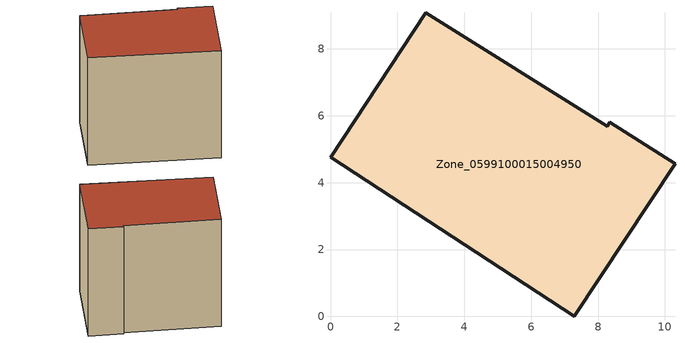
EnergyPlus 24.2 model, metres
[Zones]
Zone_0599100015004950
 floor ground (C_G): 7.28,0 0,4.76 2.85,9.09 8.28,5.69 8.35,5.81 10.3,4.57 z0.72
 wall outside (C_F): 7.28,0 10.3,4.57 8.35,5.81 8.28,5.69 2.85,9.09 0,4.76 7.28,0 z0.72:8.93
 roof outside (C_R): 0,4.76 7.28,0 10.3,4.57 8.35,5.81 8.28,5.69 2.85,9.09 z8.93
[BUILDING]
Pand.0599100015004950: North Axis=0; Terrain=City; Loads Convergence Tolerance Value=0.04; Temperature Convergence Tolerance Value=0.4; Solar Distribution=FullExterior; Maximum Number of Warmup Days=25; Minimum Number of Warmup Days=1
[Site:Location]
Rotterdam.The.Hague.AP_ZH_NLD Design_Conditions: Latitude=51.96; Longitude=4.45; Time Zone=1; Elevation=-4.5
[SITE:GROUNDTEMPERATURE:BUILDINGSURFACE]
18, 18, 18, 18, 18, 18, 18, 18, 18, 18, 18, 18
[MATERIAL] Thermal Absorptance=0.9; Solar Absorptance=0.7; Visible Absorptance=0.7
Name | Roughness | Thickness | Conductivity | Density | Specific Heat
G.TI.1975-1991 | MediumSmooth | 0.15 | 0.288461 | 540 | 1210
F.TI.1975-1991 | Rough | 0.3 | 0.230769 | 1920 | 840
R.TI.1975-1991 | MediumRough | 0.2 | 0.153846 | 1500 | 1000
[CONSTRUCTION]
C_G: G.TI.1975-1991
C_F: F.TI.1975-1991
C_R: R.TI.1975-1991
[ZONE]
Zone_0599100015004950: Type=1; Multiplier=1; Ceiling Height=Autocalculate; Volume=Autocalculate; Floor Area=autocalculate; Part of Total Floor Area=Yes
[ZONEINFILTRATION:DESIGNFLOWRATE]
Infil_Zone_0599100015004950: Zone or ZoneList or Space or SpaceList=Zone_0599100015004950; Schedule=AlwaysOn; Design Flow Rate Calculation Method=Flow/Area; Flow Rate per Floor Area=0.003; Constant Term Coefficient=1; Temperature Term Coefficient=0; Velocity Term Coefficient=0; Velocity Squared Term Coefficient=0
[HVACTEMPLATE:ZONE:IDEALLOADSAIRSYSTEM]
Zone_0599100015004950: Maximum Heating Supply Air Temperature=50; Minimum Cooling Supply Air Temperature=13; Maximum Heating Supply Air Humidity Ratio=0.0156; Minimum Cooling Supply Air Humidity Ratio=0.0077; Heating Limit=NoLimit; Cooling Limit=NoLimit; Dehumidification Control Type=ConstantSensibleHeatRatio; Cooling Sensible Heat Ratio=0.7; Dehumidification Setpoint=60; Humidification Control Type=None; Humidification Setpoint=30; Outdoor Air Method=None; Outdoor Air Flow Rate per Person=0.00944; Outdoor Air Flow Rate per Zone Floor Area=0; Outdoor Air Flow Rate per Zone=0; Demand Controlled Ventilation Type=None; Outdoor Air Economizer Type=NoEconomizer; Heat Recovery Type=None; Sensible Heat Recovery Effectiveness=0.7; Latent Heat Recovery Effectiveness=0.65
[ZONECONTROL:THERMOSTAT]
ThermostatControl_Zone_0599100015004950: Zone or ZoneList=Zone_0599100015004950; Control Type Schedule=DualSetpointControlType; Control 1=Thermostat_Zone_0599100015004950; Temperature Difference Between Cutout And Setpoint=0
[THERMOSTATSETPOINT:DUALSETPOINT]
Thermostat_Zone_0599100015004950: Heating Setpoint Temperature Schedule=HeatingSetpoint_Zone_0599100015004950; Cooling Setpoint Temperature Schedule=CoolingSetpoint_Zone_0599100015004950
[SCHEDULE:COMPACT]
HeatingSetpoint_Zone_0599100015004950: Through: 12/31, For: AllDays, Until: 24:00, 21
CoolingSetpoint_Zone_0599100015004950: Through: 12/31, For: AllDays, Until: 24:00, 24
DualSetpointControlType: Through: 12/31, For: AllDays, Until: 24:00, 4
AlwaysOn: Through: 12/31, For: AllDays, Until: 24:00, 1
